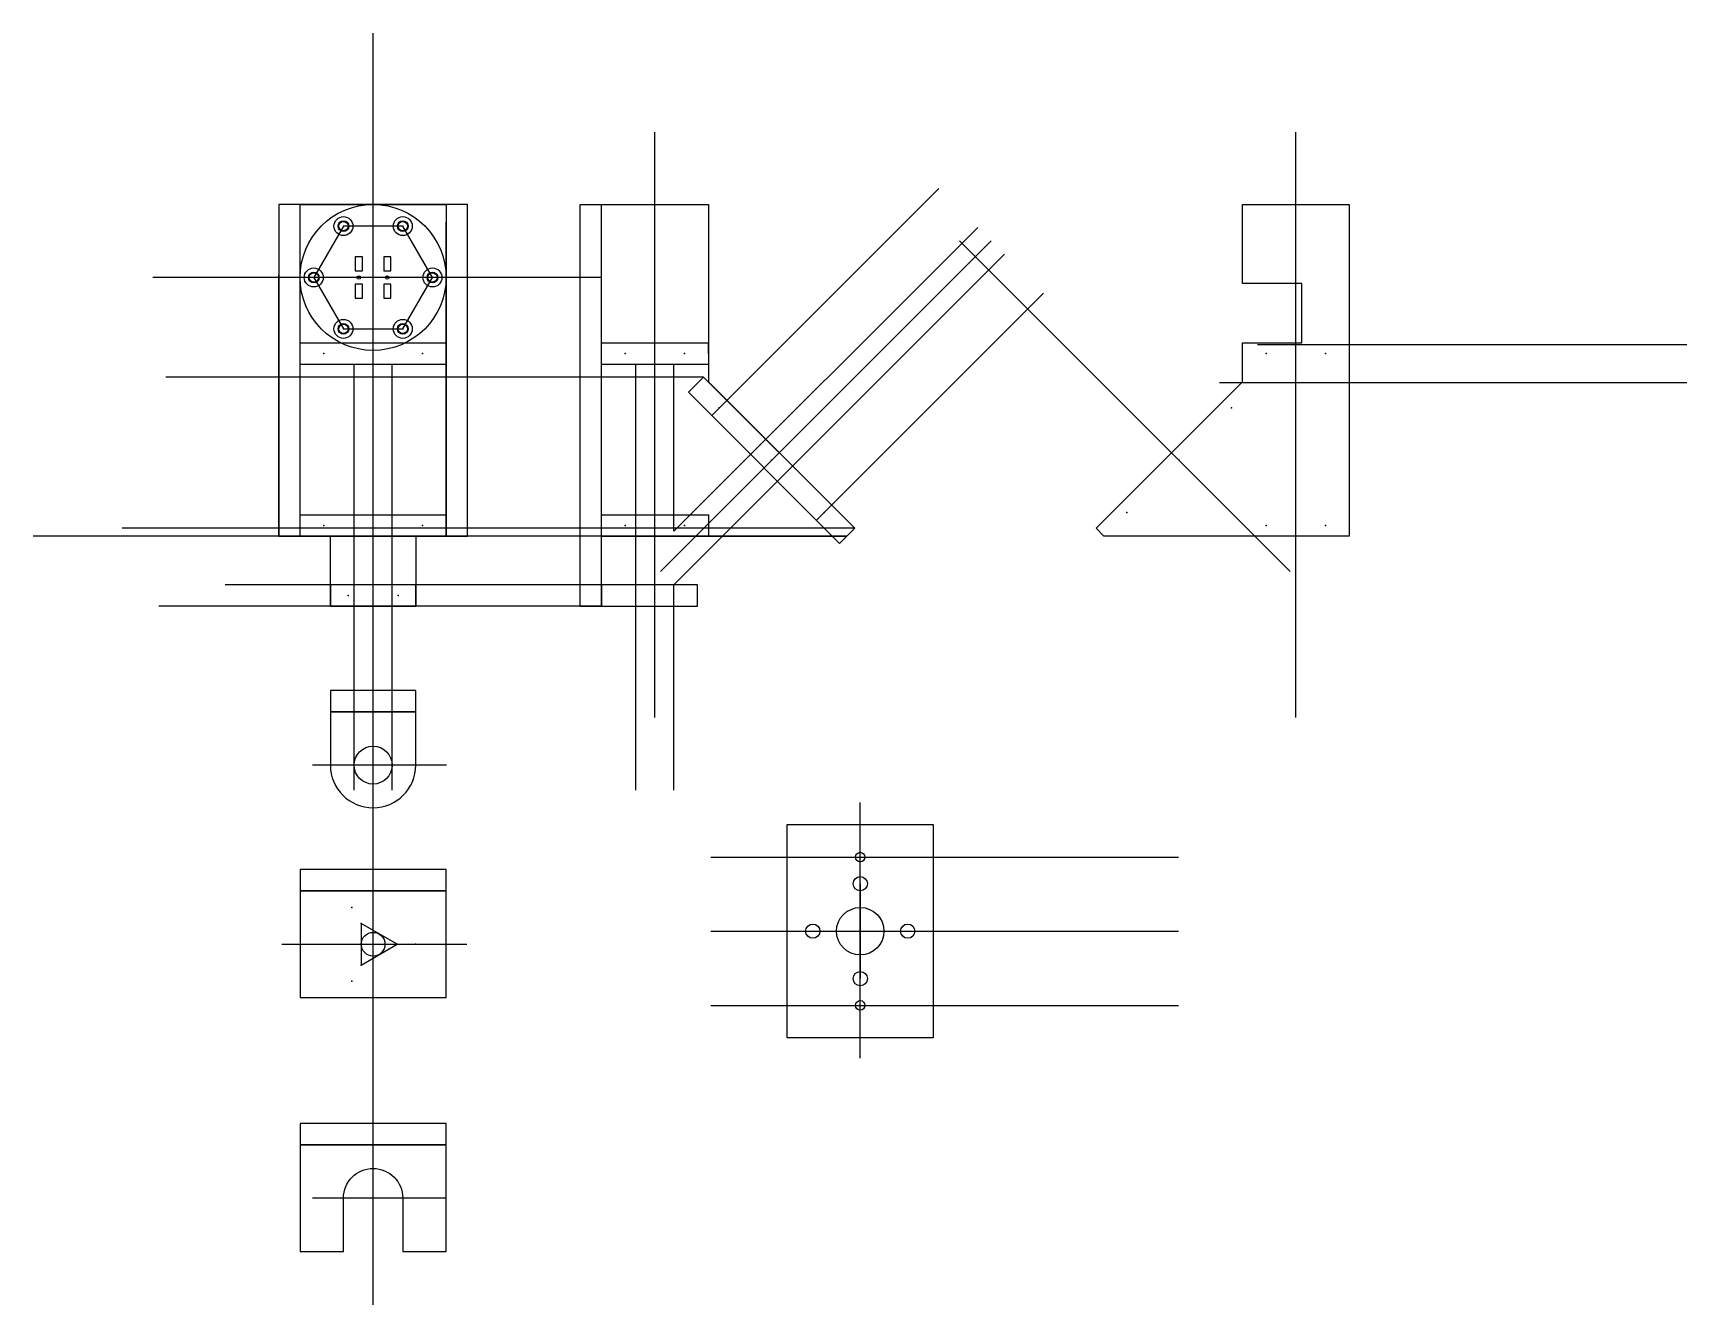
# Model space of a CAD drawing. Header units: millimetres. Extents: x -225 to 1169, y -45 to 1027.
import ezdxf

# ---------------------------------------------------------------- set-up
doc = ezdxf.new("R2010")
doc.units = ezdxf.units.MM
doc.header["$MEASUREMENT"] = 0
for name, color, linetype, true_color in [('costruzioni', 251, 'Continuous', 0x696969), ('Default', 18, 'Continuous', 0x000000), ('Holes', 96, 'Continuous', 0x007f00), ('In', 1, 'Continuous', 0xff0000), ('Out', 123, 'Continuous', 0x3fbfbf), ('Poket', 18, 'Continuous', 0x000000), ('Screw position', 2, 'Continuous', 0xffff00), ('tubo', 70, 'Continuous', 0x7fff00)]:
    doc.layers.add(name, color=color, linetype=linetype, true_color=true_color)

msp = doc.modelspace()

# ---------------------------------------------------------------- linework, layer by layer
for p, q in [((346.8, 704.8), (538.1, 896.1)), ((123, 882.5), (0, 882.5)), ((236, 544), (236, 882.5)), ((236, 882.5), (254, 882.5)), ((254, 544), (254, 882.5)), ((254, 882.5), (334, 882.5)), ((0, 603), (0, 867.5)), ((123, 603), (123, 867.5)), ((435.2, 616.4), (626.5, 807.7)), ((0, 766), (123, 766)), ((254, 766), (344, 766)), ((344, 757), (344, 766)), ((0, 748), (123, 748)), ((254, 748), (344, 748)), ((0, 621), (123, 621)), ((254, 621), (344, 621)), ((344, 621), (344, 603)), ((0, 603), (123, 603)), ((254, 603), (344, 603)), ((254, 603), (460.7, 603)), ((236, 544), (254, 544)), ((346.1, 332.5), (740.1, 332.5)), ((61.5, 254), (61.5, 264)), ((346.1, 207.5), (740.1, 207.5))]:
    msp.add_line(p, q)
for points in [[(-18, 603), (0, 603), (0, 882.5), (-18, 882.5), (-18, 603)], [(123, 603), (141, 603), (141, 882.5), (123, 882.5), (123, 603)], [(111.5, 821), (86.5, 864.3), (36.5, 864.3), (11.5, 821), (36.5, 777.7), (86.5, 777.7), (111.5, 821)], [(340, 737), (467.3, 609.7), (454.6, 596.9), (327.3, 724.2), (340, 737)], [(25.5, 544), (97.5, 544), (97.5, 562), (25.5, 562), (25.5, 544)], [(254, 544), (335, 544), (335, 562), (254, 562), (254, 544)], [(25.5, 455), (97.5, 455), (97.5, 473), (25.5, 473), (25.5, 455)], [(0, 322), (0, 304), (123, 304), (123, 322), (0, 322)], [(0, 108), (0, 90), (123, 90), (123, 108), (0, 108)]]:
    msp.add_lwpolyline(points)
for centre in [(36.5, 864.3), (86.5, 864.3), (11.5, 821), (111.5, 821), (36.5, 777.7), (86.5, 777.7)]:
    msp.add_circle(centre, 8)
for p in [(36.5, 864.3), (36.5, 864.3), (86.5, 864.3), (86.5, 864.3), (11.5, 821), (11.5, 821), (111.5, 821), (111.5, 821), (36.5, 777.7), (36.5, 777.7), (86.5, 777.7), (86.5, 777.7), (61.5, 410), (472, 332.5), (51.4, 276.5), (61.5, 259), (81.7, 259), (51.4, 241.5), (472, 207.5), (61.5, 45)]:
    msp.add_point(p)
at = {"layer": 'costruzioni'}
for p, q in [((61.5, -45), (61.5, 1027)), ((299, 450), (299, 943.5)), ((839, 450), (839, 943.5)), ((303.7, 573.3), (582.3, 851.9)), ((834.3, 573.3), (555.7, 851.9)), ((-18, 603), (-18, 823)), ((141, 603), (141, 823)), ((254, 821), (-124, 821)), ((340, 737), (-113, 737)), ((254, 603), (-225, 603)), ((467.3, 609.7), (-150, 609.7)), ((254, 562), (-63, 562)), ((254, 544), (-119, 544)), ((123.5, 410), (10.5, 410)), ((472, 163), (472, 378.5)), ((346.1, 270), (740.1, 270)), ((-15.5, 259), (140.5, 259)), ((123.5, 45), (10.5, 45))]:
    msp.add_line(p, q, dxfattribs=at)
msp.add_lwpolyline([(81.7, 259), (51.4, 276.5), (51.4, 241.5), (81.7, 259)], dxfattribs=at)
at = {"layer": 'Default'}
for points in [[(46.5, 826.5), (52.5, 826.5), (52.5, 838.5), (46.5, 838.5), (46.5, 826.5)], [(70.5, 826.5), (76.5, 826.5), (76.5, 838.5), (70.5, 838.5), (70.5, 826.5)], [(46.5, 803.5), (52.5, 803.5), (52.5, 815.5), (46.5, 815.5), (46.5, 803.5)], [(70.5, 803.5), (76.5, 803.5), (76.5, 815.5), (70.5, 815.5), (70.5, 803.5)]]:
    msp.add_lwpolyline(points, dxfattribs=at)
for centre, radius in [((61.5, 821), 61.5), ((36.5, 864.3), 4), ((86.5, 864.3), 4), ((11.5, 821), 4), ((49.5, 821), 1.45), ((73.5, 821), 1.45), ((111.5, 821), 4), ((36.5, 777.7), 4), ((86.5, 777.7), 4)]:
    msp.add_circle(centre, radius, dxfattribs=at)
at = {"layer": 'Holes'}
for p in [(43.6, 290), (51.4, 276.5), (81.7, 259), (97.3, 259), (51.4, 241.5), (43.6, 228)]:
    msp.add_point(p, dxfattribs=at)
at = {"layer": 'In'}
for centre, radius in [((36.5, 864.3), 4.5), ((86.5, 864.3), 4.5), ((11.5, 821), 4.5), ((111.5, 821), 4.5), ((36.5, 777.7), 4.5), ((86.5, 777.7), 4.5), ((61.5, 410), 16), ((472, 332.5), 4), ((472, 270), 20), ((61.5, 259), 10), ((472, 207.5), 4)]:
    msp.add_circle(centre, radius, dxfattribs=at)
at = {"layer": 'Out'}
msp.add_line((472, 310), (472, 230), dxfattribs=at)
for points in [[(0, 882.5), (123, 882.5), (123, 603), (97.5, 603), (97.5, 544), (25.5, 544), (25.5, 603), (0, 603), (0, 882.5)], [(254, 882.5), (344, 882.5), (344, 733), (467.3, 609.7), (460.7, 603), (254, 603), (254, 882.5)], [(794, 816), (794, 882.5), (884, 882.5), (884, 603), (677.3, 603), (670.7, 609.7), (794, 733), (794, 766), (844, 766), (844, 816), (794, 816)], [(410.5, 360), (533.5, 360), (533.5, 180), (410.5, 180), (410.5, 360)], [(123, 214), (123, 304), (0, 304), (0, 214), (123, 214)]]:
    msp.add_lwpolyline(points, dxfattribs=at)
for points in [[(97.5, 455), (25.5, 455), (25.5, 410, 1), (97.5, 410), (97.5, 455)], [(86.5, 0), (123, 0), (123, 90), (0, 90), (0, 0), (36.5, 0), (36.5, 45, -1), (86.5, 45), (86.5, 0)]]:
    msp.add_lwpolyline(points, format="xyb", dxfattribs=at)
at = {"layer": 'Poket'}
for centre in [(472, 310), (432, 270), (512, 270), (472, 230)]:
    msp.add_circle(centre, 6, dxfattribs=at)
at = {"layer": 'Screw position'}
for p in [(20, 757), (103, 757), (274, 757), (324, 757), (814, 757), (864, 757), (353.1, 711.1), (784.9, 711.1), (397.3, 666.9), (740.7, 666.9), (441.5, 622.8), (696.5, 622.8), (20, 612), (103, 612), (274, 612), (324, 612), (814, 612), (864, 612), (40.5, 553), (82.5, 553)]:
    msp.add_point(p, dxfattribs=at)
at = {"layer": 'tubo'}
for p, q in [((315, 607.3), (571, 863.2)), ((315, 562), (593.6, 840.6)), ((806.6, 764.5), (1168.6, 764.5)), ((45.5, 389), (45.5, 748)), ((77.5, 389), (77.5, 748)), ((283, 389), (283, 748)), ((315, 607.3), (315, 748)), ((774.6, 732.5), (1168.6, 732.5)), ((315, 389), (315, 562))]:
    msp.add_line(p, q, dxfattribs=at)

doc.saveas('drawing.dxf')
